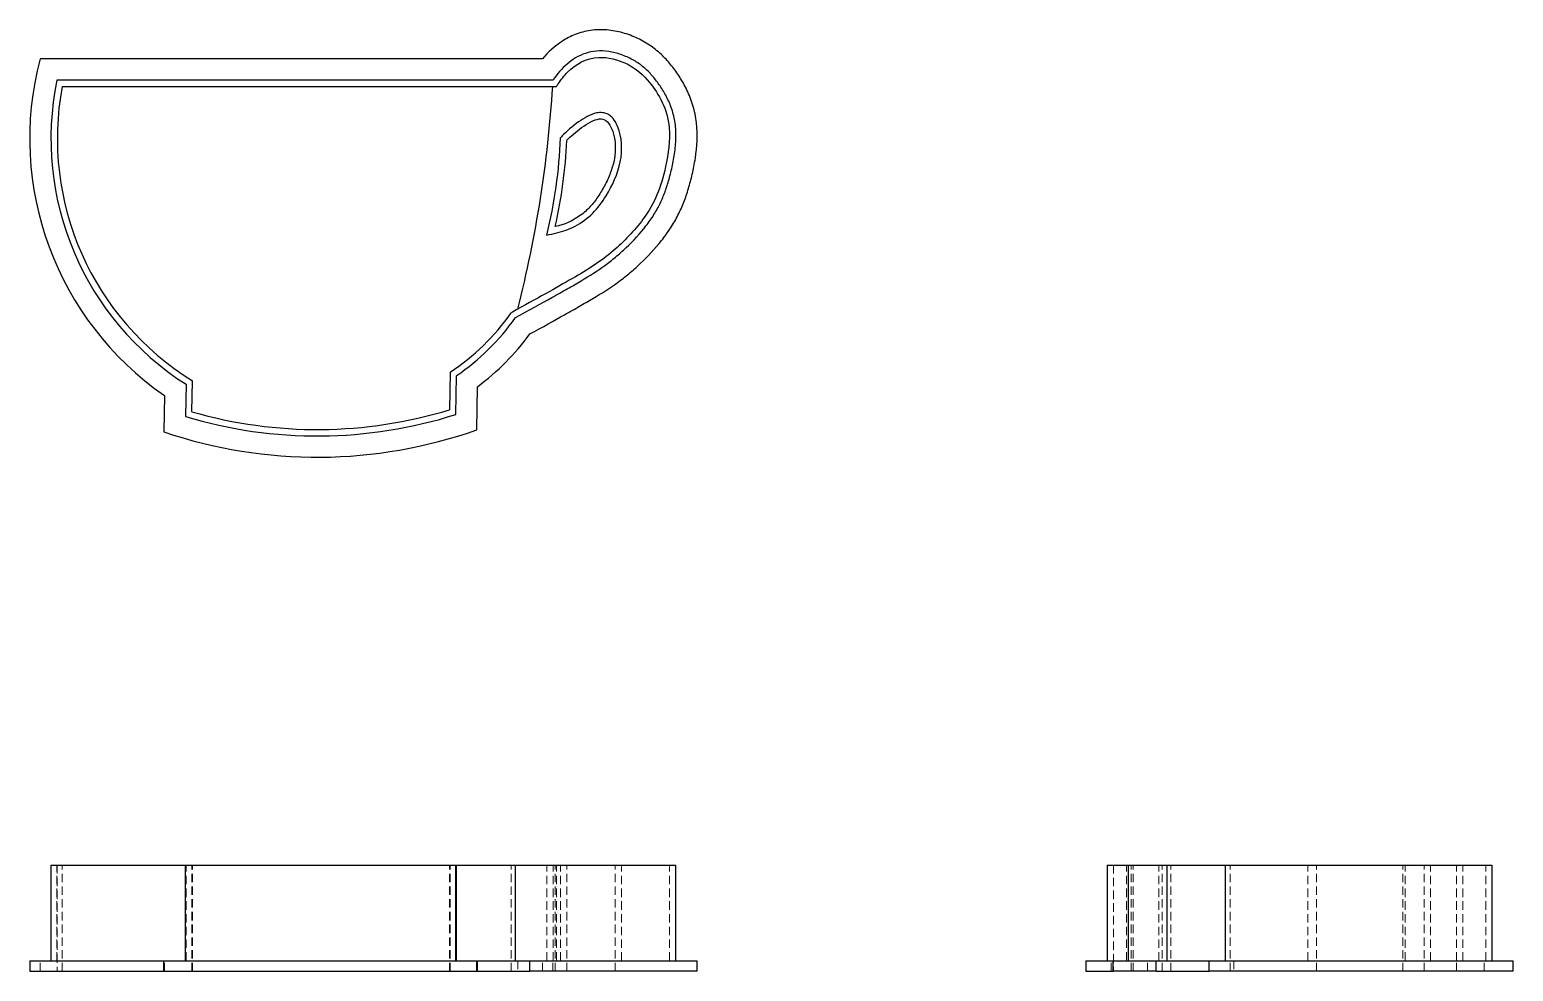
# Model space of a CAD drawing. Header units: millimetres. Extents: x 33 to 255, y 49 to 190.
import ezdxf

# ---------------------------------------------------------------- set-up
doc = ezdxf.new("R2010")
doc.units = ezdxf.units.MM
doc.linetypes.add('HIDDEN', pattern=[1.905, 1.27, -0.635])

msp = doc.modelspace()

# ---------------------------------------------------------------- linework, layer by layer
at = {"color": 7, "linetype": 'Continuous', "lineweight": 25}
for p, q in [((109.7, 185.57), (34.55, 185.57)), ((111.29, 182.39), (37.07, 182.39)), ((37.85, 181.44), (111.79, 181.44)), ((95.89, 138.68), (95.81, 133.08)), ((96.75, 132.37), (96.83, 138.16)), ((56.39, 136.89), (56.3, 132.06)), ((57.27, 132.77), (57.35, 137.41)), ((99.9, 130.07), (99.99, 136.51)), ((53.18, 135.2), (53.08, 129.75)), ((36.18, 64.95), (36.18, 50.64)), ((36.18, 64.95), (56.3, 64.95)), ((56.3, 50.64), (56.3, 64.95)), ((56.3, 64.95), (96.75, 64.95)), ((96.75, 50.64), (96.75, 64.95)), ((96.75, 64.95), (96.83, 64.95)), ((96.83, 50.64), (96.83, 64.95)), ((96.83, 64.95), (105.68, 64.95)), ((105.68, 50.64), (105.68, 64.95)), ((129.67, 50.64), (129.67, 64.95)), ((194.15, 64.95), (194.15, 50.64)), ((194.15, 64.95), (197.37, 64.95)), ((197.37, 50.64), (197.37, 64.95)), ((197.37, 64.95), (203.16, 64.95)), ((203.16, 50.64), (203.16, 64.95)), ((203.16, 64.95), (211.85, 64.95)), ((211.85, 50.64), (211.85, 64.95)), ((251.75, 50.64), (251.75, 64.95)), ((33, 50.64), (33, 49.05)), ((33, 50.64), (53.08, 50.64)), ((33, 49.05), (53.08, 49.05)), ((53.08, 49.05), (53.08, 50.64)), ((53.08, 50.64), (99.9, 50.64)), ((53.08, 49.05), (99.9, 49.05)), ((99.9, 49.05), (99.9, 50.64)), ((99.9, 50.64), (99.99, 50.64)), ((99.99, 49.05), (99.9, 49.05)), ((99.99, 49.05), (99.99, 50.64)), ((99.99, 50.64), (107.83, 50.64)), ((99.99, 49.05), (107.83, 49.05)), ((107.83, 49.05), (107.83, 50.64)), ((132.84, 49.05), (132.84, 50.64)), ((190.97, 50.64), (190.97, 49.05)), ((190.97, 50.64), (195.07, 50.64)), ((190.97, 49.05), (195.07, 49.05)), ((195.07, 49.05), (195.07, 50.64)), ((195.07, 50.64), (201.51, 50.64)), ((201.51, 49.05), (195.07, 49.05)), ((201.51, 49.05), (201.51, 50.64)), ((201.51, 50.64), (209.41, 50.64)), ((201.51, 49.05), (209.41, 49.05)), ((209.41, 49.05), (209.41, 50.64)), ((254.92, 49.05), (209.41, 49.05)), ((254.92, 49.05), (254.92, 50.64))]:
    msp.add_line(p, q, dxfattribs=at)
at = {"color": 7, "linetype": 'HIDDEN', "lineweight": 18}
for p, q in [((37.07, 50.64), (37.07, 64.95)), ((37.13, 64.95), (37.13, 49.05)), ((37.85, 49.05), (37.85, 64.95)), ((56.39, 50.64), (56.39, 64.95)), ((57.27, 49.05), (57.27, 64.95)), ((57.35, 49.05), (57.35, 64.95)), ((95.81, 49.05), (95.81, 64.95)), ((95.89, 49.05), (95.89, 64.95)), ((105.02, 49.05), (105.02, 64.95)), ((110.34, 50.64), (110.34, 64.95)), ((111.29, 50.64), (111.29, 64.95)), ((111.62, 49.05), (111.62, 64.95)), ((111.79, 50.64), (111.79, 64.95)), ((112.41, 50.64), (112.41, 64.95)), ((113.34, 49.05), (113.34, 64.95)), ((120.6, 49.05), (120.6, 64.95)), ((121.55, 50.64), (121.55, 64.95)), ((128.71, 50.64), (128.71, 64.95)), ((195.11, 64.95), (195.11, 49.05)), ((197.06, 50.64), (197.06, 64.95)), ((197.77, 49.05), (197.77, 64.95)), ((198.08, 49.05), (198.08, 64.95)), ((201.89, 50.64), (201.89, 64.95)), ((202.41, 49.05), (202.41, 64.95)), ((203.68, 49.05), (203.68, 64.95)), ((212.58, 49.05), (212.58, 64.95)), ((224.19, 50.64), (224.19, 64.95)), ((225.46, 49.05), (225.46, 64.95)), ((238.38, 49.05), (238.38, 64.95)), ((238.77, 50.64), (238.77, 64.95)), ((241.58, 49.05), (241.58, 64.95)), ((242.53, 50.64), (242.53, 64.95)), ((246.44, 50.64), (246.44, 64.95)), ((247.39, 50.64), (247.39, 64.95)), ((250.79, 50.64), (250.79, 64.95)), ((34.55, 49.05), (34.55, 50.64)), ((53.18, 49.05), (53.18, 50.64)), ((106, 50.64), (106, 49.05)), ((109.7, 49.05), (109.7, 50.64)), ((111.23, 49.05), (111.23, 50.64)), ((194.75, 49.05), (194.75, 50.64)), ((200.2, 49.05), (200.2, 50.64)), ((213.12, 50.64), (213.12, 49.05)), ((246.44, 49.05), (246.44, 50.64)), ((250.57, 49.05), (250.57, 50.64))]:
    msp.add_line(p, q, dxfattribs=at)
at = {"color": 7, "linetype": 'Continuous', "lineweight": 25}
for centre, radius, start, end in [((79.73, 173.65), 46.73, 165.2234, 235.3726), ((79.73, 173.65), 43.55, 168.4253, 237.5896), ((79.73, 173.65), 42.59, 169.4707, 238.3078), ((-67.98, 192.47), 179.55, 345.6978, 356.4758), ((40.17, 176.56), 72.29, 346.0917, 357.7904), ((40.17, 176.56), 73.24, 347.3039, 357.5069), ((77.13, 167.07), 34.03, 303.4528, 325.0587), ((77.13, 167.07), 34.98, 304.2838, 324.693), ((77.13, 167.07), 38.16, 306.8063, 323.5766), ((76.02, 197.57), 68.42, 253.2459, 287.6406), ((76.02, 197.57), 67.46, 253.859, 287.0573), ((76.02, 197.57), 71.6, 251.308, 289.4859)]:
    msp.add_arc(centre, radius, start, end, dxfattribs=at)
for points, knots in [([(107.83, 144.41), (109.73, 145.45), (112.3, 146.88), (114.53, 148.14), (115.94, 148.95), (116.6, 149.33), (118.54, 150.48), (119.73, 151.24), (121.48, 152.5), (122.05, 152.94), (123.2, 153.89), (124.92, 155.41), (126.54, 157.16), (127.99, 158.99), (128.45, 159.62), (129.27, 160.88), (130.01, 162.16), (130.59, 163.47), (130.98, 164.46), (131.1, 164.79), (131.33, 165.47), (131.65, 166.49), (132.03, 167.92), (132.28, 169.08), (132.43, 169.87), (132.51, 170.28), (132.83, 172.38), (132.95, 174.2), (132.64, 176.89), (132.46, 177.76), (131.96, 179.41), (131.65, 180.19), (131.14, 181.25), (130.97, 181.59), (130.6, 182.24), (130.05, 183.17), (129.46, 183.99), (128.81, 184.79), (128.59, 185.05), (128.14, 185.56), (127.41, 186.32), (126.56, 187.03), (125.33, 187.89), (124.67, 188.28), (123.24, 188.96), (121.73, 189.53), (119.72, 189.9), (118.49, 189.93), (117.68, 189.91), (117.28, 189.88), (116.09, 189.7), (114.95, 189.38), (113.92, 188.92), (113.27, 188.59), (112.97, 188.4), (111.5, 187.46), (110.53, 186.57), (109.7, 185.57)], [0, 0, 0, 0, 0.0625, 0.09375, 0.09375, 0.125, 0.125, 0.1875, 0.1875, 0.21875, 0.21875, 0.25, 0.3125, 0.3125, 0.34375, 0.34375, 0.375, 0.40625, 0.40625, 0.421875, 0.421875, 0.4375, 0.46875, 0.484375, 0.484375, 0.5, 0.5, 0.5625, 0.5625, 0.59375, 0.59375, 0.625, 0.625, 0.640625, 0.640625, 0.65625, 0.6875, 0.6875, 0.703125, 0.703125, 0.71875, 0.75, 0.75, 0.78125, 0.78125, 0.8125, 0.84375, 0.859375, 0.859375, 0.875, 0.875, 0.90625, 0.921875, 0.921875, 0.9375, 0.9375, 1, 1, 1, 1]), ([(105.68, 146.85), (107.67, 147.95), (109.49, 148.96), (111.93, 150.32), (112.69, 150.76), (114.15, 151.58), (114.83, 151.98), (116.77, 153.13), (117.92, 153.85), (119.57, 155.04), (120.11, 155.46), (121.18, 156.35), (121.71, 156.82), (123.29, 158.33), (124.31, 159.45), (125.62, 161.14), (126.02, 161.7), (126.73, 162.83), (127.04, 163.38), (127.58, 164.51), (127.82, 165.09), (128.25, 166.28), (128.45, 166.91), (128.82, 168.24), (129, 168.94), (129.31, 170.41), (129.44, 171.17), (129.63, 172.72), (129.68, 173.51), (129.66, 175.04), (129.59, 175.79), (129.32, 177.21), (129.12, 177.89), (128.63, 179.17), (128.34, 179.76), (127.72, 180.88), (127.38, 181.4), (126.68, 182.37), (126.32, 182.82), (125.55, 183.67), (125.14, 184.07), (124.24, 184.8), (123.74, 185.13), (122.66, 185.73), (122.08, 185.99), (120.86, 186.41), (120.23, 186.57), (118.99, 186.75), (118.37, 186.77), (117.2, 186.68), (116.65, 186.56), (115.61, 186.21), (115.12, 185.98), (114.21, 185.44), (113.79, 185.13), (112.59, 184.1), (111.89, 183.29), (111.29, 182.39)], [0, 0, 0, 0, 0.0625, 0.0625, 0.09375, 0.09375, 0.125, 0.125, 0.1875, 0.1875, 0.21875, 0.21875, 0.25, 0.25, 0.3125, 0.3125, 0.34375, 0.34375, 0.375, 0.375, 0.40625, 0.40625, 0.4375, 0.4375, 0.46875, 0.46875, 0.5, 0.5, 0.53125, 0.53125, 0.5625, 0.5625, 0.59375, 0.59375, 0.625, 0.625, 0.65625, 0.65625, 0.6875, 0.6875, 0.71875, 0.71875, 0.75, 0.75, 0.78125, 0.78125, 0.8125, 0.8125, 0.84375, 0.84375, 0.875, 0.875, 0.90625, 0.90625, 0.9375, 0.9375, 1, 1, 1, 1]), ([(111.79, 181.44), (111.89, 181.58), (111.98, 181.72), (112.08, 181.86), (112.49, 182.48), (112.95, 183.04), (113.46, 183.55), (114.72, 184.81), (116.21, 185.71), (118.13, 185.79), (119.46, 185.84), (121.04, 185.45), (122.36, 184.8), (123.75, 184.11), (124.79, 183.18), (125.73, 182.02), (127.12, 180.3), (128.41, 178.06), (128.66, 175.26), (128.83, 173.42), (128.55, 171.33), (128.13, 169.47), (127.77, 167.86), (127.35, 166.45), (126.82, 165.2), (126.31, 163.96), (125.65, 162.79), (124.74, 161.57), (123.49, 159.88), (121.86, 158.18), (120.26, 156.82), (118.42, 155.27), (116.57, 154.1), (114.18, 152.71), (111.77, 151.3), (108.8, 149.66), (105.21, 147.68), (105.15, 147.65), (105.09, 147.61), (105.02, 147.58)], [-0.009744, -0.009744, -0.009744, -0.009744, 0, 0, 0, 0.046111, 0.046111, 0.046111, 0.1616, 0.1616, 0.1616, 0.242, 0.242, 0.242, 0.327401, 0.327401, 0.327401, 0.454021, 0.454021, 0.454021, 0.537215, 0.537215, 0.537215, 0.608878, 0.608878, 0.608878, 0.679687, 0.679687, 0.679687, 0.776785, 0.776785, 0.776785, 0.887754, 0.887754, 0.887754, 1, 1, 1, 1.002009, 1.002009, 1.002009, 1.002009]), ([(110.34, 159.19), (110.84, 159.3), (111.34, 159.42), (111.84, 159.53), (112.83, 159.77), (113.75, 160.1), (114.6, 160.54), (116.57, 161.57), (118.06, 163.19), (119.22, 165.07), (120.17, 166.61), (120.97, 168.35), (121.34, 170.18), (121.72, 172.01), (121.56, 173.91), (121, 175.33), (120.7, 176.11), (120.29, 176.8), (119.58, 177.22), (119.05, 177.53), (118.39, 177.59), (117.8, 177.47), (116.83, 177.28), (115.94, 176.71), (115.11, 176.13), (114.14, 175.44), (113.31, 174.72), (112.65, 174.03), (112.57, 173.95), (112.49, 173.86), (112.41, 173.77)], [-1.04587, -1.04587, -1.04587, -1.04587, -1, -1, -1, -0.91537, -0.91537, -0.91537, -0.718388, -0.718388, -0.718388, -0.555698, -0.555698, -0.555698, -0.39308, -0.39308, -0.39308, -0.304965, -0.304965, -0.304965, -0.239482, -0.239482, -0.239482, -0.130063, -0.130063, -0.130063, 0, 0, 0, 0.01795, 0.01795, 0.01795, 0.01795]), ([(113.34, 173.38), (113.63, 173.68), (113.96, 173.99), (114.71, 174.63), (115.12, 174.96), (116, 175.59), (116.46, 175.89), (117.37, 176.36), (117.8, 176.53), (118.58, 176.61), (118.91, 176.53), (119.49, 176.12), (119.74, 175.79), (120.15, 174.95), (120.32, 174.44), (120.55, 173.32), (120.61, 172.71), (120.59, 171.45), (120.51, 170.8), (120.22, 169.52), (120.01, 168.88), (119.51, 167.62), (119.22, 167.01), (118.58, 165.83), (118.23, 165.27), (117.48, 164.2), (117.08, 163.7), (116.2, 162.79), (115.72, 162.38), (114.18, 161.3), (112.98, 160.78), (111.62, 160.46)], [0, 0, 0, 0, 0.0625, 0.0625, 0.125, 0.125, 0.1875, 0.1875, 0.25, 0.25, 0.3125, 0.3125, 0.375, 0.375, 0.4375, 0.4375, 0.5, 0.5, 0.5625, 0.5625, 0.625, 0.625, 0.6875, 0.6875, 0.75, 0.75, 0.8125, 0.8125, 0.875, 0.875, 1, 1, 1, 1]), ([(105.68, 64.95), (106.59, 64.95), (108.34, 64.95), (110.84, 64.95), (113.08, 64.95), (115.11, 64.95), (116.94, 64.95), (118.63, 64.95), (120.28, 64.95), (121.92, 64.95), (123.54, 64.95), (125.04, 64.95), (126.32, 64.95), (127.28, 64.95), (127.97, 64.95), (128.5, 64.95), (128.97, 64.95), (129.36, 64.95), (129.62, 64.95), (129.63, 64.95), (129.64, 64.95)], [0, 0, 0, 0, 0.082145, 0.156716, 0.223942, 0.284467, 0.339595, 0.391474, 0.442754, 0.501, 0.561627, 0.62224, 0.679662, 0.732929, 0.775022, 0.818682, 0.865661, 0.916029, 0.968241, 1, 1, 1, 1]), ([(211.85, 64.95), (212.35, 64.95), (213.32, 64.95), (214.71, 64.95), (215.97, 64.95), (217.14, 64.95), (218.24, 64.95), (219.34, 64.95), (220.57, 64.95), (221.99, 64.95), (223.61, 64.95), (225.33, 64.95), (227.1, 64.95), (228.81, 64.95), (230.44, 64.95), (232.05, 64.95), (233.79, 64.95), (235.65, 64.95), (237.61, 64.95), (239.58, 64.95), (241.48, 64.95), (243.24, 64.95), (244.82, 64.95), (246.23, 64.95), (247.49, 64.95), (248.62, 64.95), (249.63, 64.95), (250.46, 64.95), (251.11, 64.95), (251.54, 64.95), (251.76, 64.95), (251.72, 64.95), (251.72, 64.95)], [0, 0, 0, 0, 0.054986, 0.104903, 0.149903, 0.190418, 0.227319, 0.262046, 0.296372, 0.335361, 0.375944, 0.416517, 0.454955, 0.490611, 0.518787, 0.548012, 0.579459, 0.613175, 0.648125, 0.682889, 0.716369, 0.748162, 0.778294, 0.806783, 0.833704, 0.859593, 0.885504, 0.91251, 0.938967, 0.965928, 0.992303, 1, 1, 1, 1]), ([(107.83, 50.64), (108.7, 50.64), (110.37, 50.64), (112.75, 50.64), (114.92, 50.64), (116.9, 50.64), (118.75, 50.64), (120.49, 50.64), (122.24, 50.64), (124, 50.64), (125.74, 50.64), (127.36, 50.64), (128.81, 50.64), (129.92, 50.64), (130.76, 50.64), (131.38, 50.64), (131.91, 50.64), (132.36, 50.64), (132.69, 50.64), (132.87, 50.64), (132.84, 50.64), (132.84, 50.64)], [0, 0, 0, 0, 0.072951, 0.139504, 0.200215, 0.255725, 0.30781, 0.358388, 0.409325, 0.467712, 0.528051, 0.588803, 0.648486, 0.705903, 0.751148, 0.795769, 0.841623, 0.890334, 0.943009, 0.998435, 1, 1, 1, 1]), ([(132.84, 49.05), (132.84, 49.05), (132.87, 49.05), (132.69, 49.05), (132.36, 49.05), (131.91, 49.05), (131.38, 49.05), (130.76, 49.05), (129.9, 49.05), (128.73, 49.05), (127.17, 49.05), (125.43, 49.05), (123.57, 49.05), (121.63, 49.05), (119.67, 49.05), (117.65, 49.05), (115.52, 49.05), (113.19, 49.05), (110.6, 49.05), (108.79, 49.05), (107.83, 49.05)], [0, 0, 0, 0, 0.001565, 0.056992, 0.109668, 0.158379, 0.204234, 0.248856, 0.294102, 0.35507, 0.418534, 0.482994, 0.54668, 0.607811, 0.666822, 0.723141, 0.782624, 0.847902, 0.920114, 1, 1, 1, 1]), ([(209.41, 50.64), (209.89, 50.64), (210.81, 50.64), (212.13, 50.64), (213.36, 50.64), (214.5, 50.64), (215.62, 50.64), (216.77, 50.64), (218.07, 50.64), (219.57, 50.64), (221.29, 50.64), (223.14, 50.64), (225.09, 50.64), (227, 50.64), (228.83, 50.64), (230.57, 50.64), (232.39, 50.64), (234.35, 50.64), (236.46, 50.64), (238.7, 50.64), (240.89, 50.64), (242.94, 50.64), (244.76, 50.64), (246.38, 50.64), (247.83, 50.64), (249.13, 50.64), (250.33, 50.64), (251.46, 50.64), (252.46, 50.64), (253.3, 50.64), (253.97, 50.64), (254.49, 50.64), (254.84, 50.64), (254.89, 50.64), (254.92, 50.64)], [0, 0, 0, 0, 0.046096, 0.088149, 0.126511, 0.161586, 0.194497, 0.226456, 0.258642, 0.295535, 0.333662, 0.372049, 0.409762, 0.446042, 0.474631, 0.502826, 0.5318, 0.562579, 0.595863, 0.630885, 0.666592, 0.697518, 0.727185, 0.754956, 0.780437, 0.80448, 0.82821, 0.852755, 0.878382, 0.901976, 0.92632, 0.951208, 0.976341, 1, 1, 1, 1])]:
    msp.add_open_spline(points, degree=3, knots=knots, dxfattribs=at)

doc.saveas('drawing.dxf')
